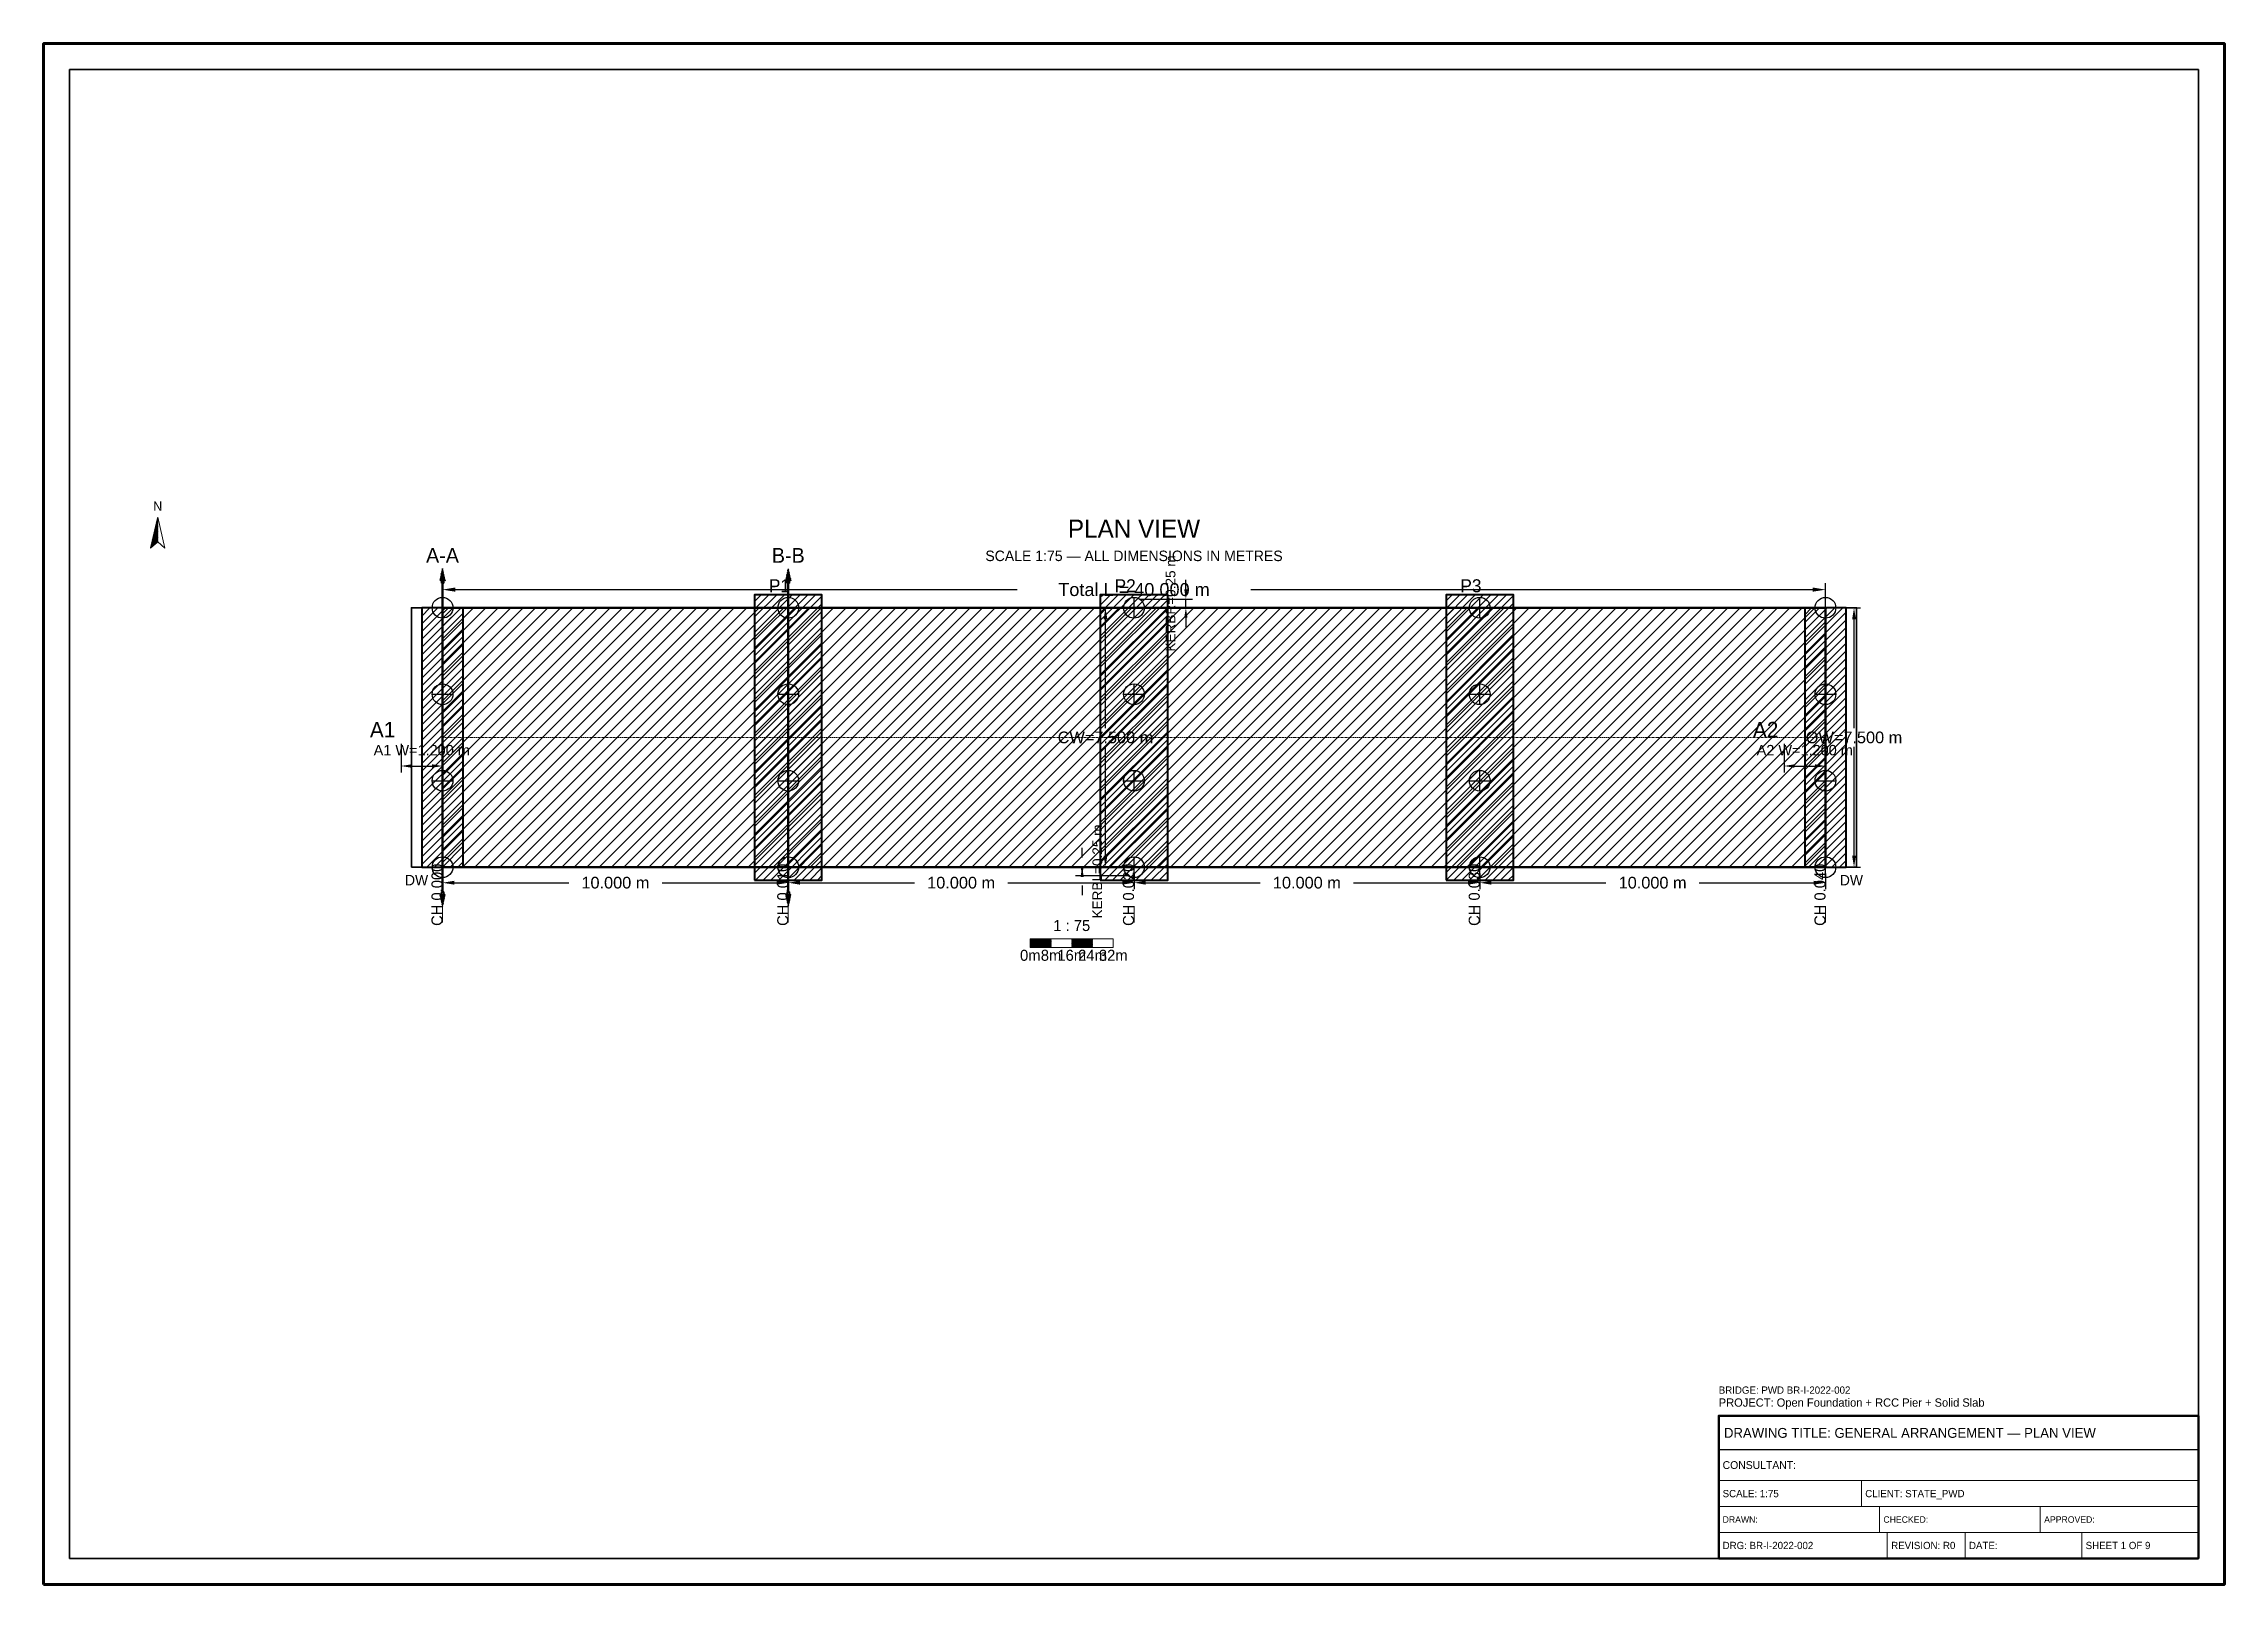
# Model space of a CAD drawing. Header units: metres. Extents: x 0 to 841, y 0 to 594.
import ezdxf
from ezdxf.enums import TextEntityAlignment as Align

# ---------------------------------------------------------------- set-up
doc = ezdxf.new("R2010")
doc.units = ezdxf.units.M
doc.linetypes.add('CENTER', pattern=[1.5, 0.75, -0.25, 0.25, -0.25])
doc.linetypes.add('DASHED', pattern=[0.5, 0.375, -0.125])
for name, color, linetype, lineweight in [('BORDER-INNER', 7, 'Continuous', 35), ('BORDER-OUTER', 7, 'Continuous', 70), ('CIVIL-CHAINAGE', 7, 'Continuous', 18), ('DIM-CHAINAGE', 3, 'Continuous', 18), ('DIM-LINEAR', 3, 'Continuous', 18), ('STRUC-CENTRE', 6, 'CENTER', 18), ('STRUC-HATCHING', 8, 'Continuous', 18), ('STRUC-OUTLINE', 1, 'Continuous', 50), ('STRUC-SECTION', 2, 'Continuous', 35), ('SUB-ABUT', 3, 'Continuous', 35), ('SUB-BEARING', 5, 'Continuous', 25), ('SUB-DIRT-WALL', 3, 'Continuous', 35), ('SUB-PIER', 2, 'Continuous', 35), ('SUPER-DECK', 2, 'Continuous', 50), ('SYM-NORTHARROW', 7, 'Continuous', 18), ('SYM-SCALE', 7, 'Continuous', 13), ('TEXT-GENERAL', 7, 'Continuous', 18), ('TEXT-HEADER', 7, 'Continuous', 25), ('TEXT-SPEC', 7, 'Continuous', 13), ('TEXT-TITLE', 7, 'Continuous', 25), ('TITLEBLK-BOX', 7, 'Continuous', 50), ('TITLEBLK-TEXT', 7, 'Continuous', 18)]:
    doc.layers.add(name, color=color, linetype=linetype, lineweight=lineweight)
doc.styles.add('BRIDGE_STD', font='Arial.ttf')
doc.dimstyles.new('pmb100', dxfattribs={"dimtxt": 2.5, "dimasz": 0.9375, "dimexe": 2.5, "dimexo": 2.5, "dimtad": 0, "dimtih": 1, "dimdec": 0, "dimtxsty": 'BRIDGE_STD', "dimcen": 2.5, "dimazin": 3, "dimtfac": 1, "dimtmove": 0, "dimatfit": 3})

msp = doc.modelspace()

# ---------------------------------------------------------------- hatches: boundary and pattern name
at = {"layer": 'STRUC-HATCHING'}
h = msp.add_hatch(dxfattribs=at)
h.set_pattern_fill('ANSI31', scale=1.06667)
h.paths.add_polyline_path([(153.83, 276.5), (687.17, 276.5), (687.17, 376.5), (153.83, 376.5)])
at = {"layer": 'STRUC-SECTION'}
h = msp.add_hatch(dxfattribs=at)
h.set_pattern_fill('SOLID')
h.paths.add_polyline_path([(152.78, 386.95), (154.88, 386.95), (153.83, 391.75)])
h = msp.add_hatch(dxfattribs=at)
h.set_pattern_fill('SOLID')
h.paths.add_polyline_path([(286.12, 386.95), (288.22, 386.95), (287.17, 391.75)])
h = msp.add_hatch(dxfattribs=at)
h.set_pattern_fill('SOLID')
h.paths.add_polyline_path([(152.78, 266.05), (154.88, 266.05), (153.83, 261.25)])
h = msp.add_hatch(dxfattribs=at)
h.set_pattern_fill('SOLID')
h.paths.add_polyline_path([(286.12, 266.05), (288.22, 266.05), (287.17, 261.25)])
at = {"layer": 'SUB-ABUT'}
h = msp.add_hatch(dxfattribs=at)
h.set_pattern_fill('ANSI31', scale=0.66667)
h.paths.add_polyline_path([(145.83, 276.5), (161.83, 276.5), (161.83, 376.5), (145.83, 376.5)])
h = msp.add_hatch(dxfattribs=at)
h.set_pattern_fill('ANSI31', scale=0.666667)
h.paths.add_polyline_path([(679.17, 276.5), (695.17, 276.5), (695.17, 376.5), (679.17, 376.5)])
at = {"layer": 'SUB-PIER'}
h = msp.add_hatch(dxfattribs=at)
h.set_pattern_fill('ANSI31', scale=0.666667)
h.paths.add_polyline_path([(274.17, 271.5), (300.17, 271.5), (300.17, 381.5), (274.17, 381.5)])
h = msp.add_hatch(dxfattribs=at)
h.set_pattern_fill('ANSI31', scale=0.666667)
h.paths.add_polyline_path([(407.5, 271.5), (433.5, 271.5), (433.5, 381.5), (407.5, 381.5)])
h = msp.add_hatch(dxfattribs=at)
h.set_pattern_fill('ANSI31', scale=0.666667)
h.paths.add_polyline_path([(540.83, 271.5), (566.83, 271.5), (566.83, 381.5), (540.83, 381.5)])
at = {"layer": 'SYM-NORTHARROW'}
h = msp.add_hatch(dxfattribs=at)
h.set_pattern_fill('SOLID')
h.paths.add_polyline_path([(44, 411.5), (41.2, 399.5), (44, 401.9)])
at = {"layer": 'SYM-SCALE'}
h = msp.add_hatch(dxfattribs=at)
h.set_pattern_fill('SOLID')
h.paths.add_polyline_path([(380.5, 245.5), (388.5, 245.5), (388.5, 248.9), (380.5, 248.9)])
h = msp.add_hatch(dxfattribs=at)
h.set_pattern_fill('SOLID')
h.paths.add_polyline_path([(396.5, 245.5), (404.5, 245.5), (404.5, 248.9), (396.5, 248.9)])

# ---------------------------------------------------------------- linework, layer by layer
at = {"layer": 'BORDER-INNER'}
msp.add_lwpolyline([(10, 10), (831, 10), (831, 584), (10, 584), (10, 10)], dxfattribs=at)
at = {"layer": 'BORDER-OUTER'}
msp.add_lwpolyline([(0, 0), (841, 0), (841, 594), (0, 594), (0, 0)], dxfattribs=at)
at = {"layer": 'CIVIL-CHAINAGE'}
for p, q in [((153.83, 261.5), (153.83, 255.12)), ((287.17, 261.5), (287.17, 255.12)), ((420.5, 261.5), (420.5, 255.12)), ((553.83, 261.5), (553.83, 255.12)), ((687.17, 261.5), (687.17, 255.12))]:
    msp.add_line(p, q, dxfattribs=at)
at = {"layer": 'STRUC-CENTRE'}
msp.add_line((153.83, 326.5), (687.17, 326.5), dxfattribs=at)
at = {"layer": 'STRUC-OUTLINE', "lineweight": 50}
msp.add_lwpolyline([(153.83, 276.5), (153.83, 376.5), (687.17, 376.5), (687.17, 276.5), (153.83, 276.5)], dxfattribs=at)
at = {"layer": 'STRUC-SECTION', "color": 1, "linetype": 'DASHED', "lineweight": 50}
for p, q in [((153.83, 386.5), (153.83, 266.5)), ((287.17, 386.5), (287.17, 266.5))]:
    msp.add_line(p, q, dxfattribs=at)
at = {"layer": 'STRUC-SECTION', "color": 1}
for points in [[(153.38, 386.05), (154.28, 386.05), (154.28, 386.95), (153.38, 386.95), (153.38, 386.05)], [(286.72, 386.05), (287.62, 386.05), (287.62, 386.95), (286.72, 386.95), (286.72, 386.05)], [(153.38, 266.05), (154.28, 266.05), (154.28, 266.95), (153.38, 266.95), (153.38, 266.05)], [(286.72, 266.05), (287.62, 266.05), (287.62, 266.95), (286.72, 266.95), (286.72, 266.05)]]:
    msp.add_lwpolyline(points, dxfattribs=at)
at = {"layer": 'SUB-ABUT', "lineweight": 40}
for points in [[(145.83, 276.5), (161.83, 276.5), (161.83, 376.5), (145.83, 376.5), (145.83, 276.5)], [(679.17, 276.5), (695.17, 276.5), (695.17, 376.5), (679.17, 376.5), (679.17, 276.5)]]:
    msp.add_lwpolyline(points, dxfattribs=at)
at = {"layer": 'SUB-BEARING'}
for p, q in [((153.83, 372.5), (153.83, 380.5)), ((287.17, 372.5), (287.17, 380.5)), ((420.5, 372.5), (420.5, 380.5)), ((553.83, 372.5), (553.83, 380.5)), ((687.17, 372.5), (687.17, 380.5)), ((149.83, 376.5), (157.83, 376.5)), ((283.17, 376.5), (291.17, 376.5)), ((416.5, 376.5), (424.5, 376.5)), ((549.83, 376.5), (557.83, 376.5)), ((683.17, 376.5), (691.17, 376.5)), ((153.83, 339.17), (153.83, 347.17)), ((287.17, 339.17), (287.17, 347.17)), ((420.5, 339.17), (420.5, 347.17)), ((553.83, 339.17), (553.83, 347.17)), ((687.17, 339.17), (687.17, 347.17)), ((149.83, 343.17), (157.83, 343.17)), ((283.17, 343.17), (291.17, 343.17)), ((416.5, 343.17), (424.5, 343.17)), ((549.83, 343.17), (557.83, 343.17)), ((683.17, 343.17), (691.17, 343.17)), ((153.83, 305.83), (153.83, 313.83)), ((287.17, 305.83), (287.17, 313.83)), ((420.5, 305.83), (420.5, 313.83)), ((553.83, 305.83), (553.83, 313.83)), ((687.17, 305.83), (687.17, 313.83)), ((149.83, 309.83), (157.83, 309.83)), ((283.17, 309.83), (291.17, 309.83)), ((416.5, 309.83), (424.5, 309.83)), ((549.83, 309.83), (557.83, 309.83)), ((683.17, 309.83), (691.17, 309.83)), ((153.83, 272.5), (153.83, 280.5)), ((287.17, 272.5), (287.17, 280.5)), ((420.5, 272.5), (420.5, 280.5)), ((553.83, 272.5), (553.83, 280.5)), ((687.17, 272.5), (687.17, 280.5)), ((149.83, 276.5), (157.83, 276.5)), ((283.17, 276.5), (291.17, 276.5)), ((416.5, 276.5), (424.5, 276.5)), ((549.83, 276.5), (557.83, 276.5)), ((683.17, 276.5), (691.17, 276.5))]:
    msp.add_line(p, q, dxfattribs=at)
for centre in [(153.83, 376.5), (287.17, 376.5), (420.5, 376.5), (553.83, 376.5), (687.17, 376.5), (153.83, 343.17), (287.17, 343.17), (420.5, 343.17), (553.83, 343.17), (687.17, 343.17), (153.83, 309.83), (287.17, 309.83), (420.5, 309.83), (553.83, 309.83), (687.17, 309.83), (153.83, 276.5), (287.17, 276.5), (420.5, 276.5), (553.83, 276.5), (687.17, 276.5)]:
    msp.add_circle(centre, 4, dxfattribs=at)
at = {"layer": 'SUB-DIRT-WALL', "lineweight": 35}
for points in [[(141.83, 276.5), (145.83, 276.5), (145.83, 376.5), (141.83, 376.5), (141.83, 276.5)], [(695.17, 276.5), (699.17, 276.5), (699.17, 376.5), (695.17, 376.5), (695.17, 276.5)]]:
    msp.add_lwpolyline(points, dxfattribs=at)
at = {"layer": 'SUB-PIER', "lineweight": 40}
for points in [[(274.17, 271.5), (300.17, 271.5), (300.17, 381.5), (274.17, 381.5), (274.17, 271.5)], [(407.5, 271.5), (433.5, 271.5), (433.5, 381.5), (407.5, 381.5), (407.5, 271.5)], [(540.83, 271.5), (566.83, 271.5), (566.83, 381.5), (540.83, 381.5), (540.83, 271.5)]]:
    msp.add_lwpolyline(points, dxfattribs=at)
at = {"layer": 'SUPER-DECK', "lineweight": 30}
msp.add_lwpolyline([(153.83, 276.5), (153.83, 376.5), (687.17, 376.5), (687.17, 276.5), (153.83, 276.5)], dxfattribs=at)
at = {"layer": 'SYM-NORTHARROW'}
msp.add_lwpolyline([(44, 411.5), (41.2, 399.5), (44, 401.9), (46.8, 399.5), (44, 411.5)], dxfattribs=at)
at = {"layer": 'SYM-SCALE'}
msp.add_lwpolyline([(380.5, 245.5), (412.5, 245.5), (412.5, 248.9), (380.5, 248.9), (380.5, 245.5)], dxfattribs=at)
at = {"layer": 'TITLEBLK-BOX', "lineweight": 50}
msp.add_lwpolyline([(646, 10), (831, 10), (831, 65), (646, 65), (646, 10)], dxfattribs=at)
at = {"layer": 'TITLEBLK-BOX', "lineweight": 30}
msp.add_lwpolyline([(646, 52), (831, 52), (831, 65), (646, 65), (646, 52)], dxfattribs=at)
at = {"layer": 'TITLEBLK-BOX', "lineweight": 18}
for points in [[(646, 40), (831, 40), (831, 52), (646, 52), (646, 40)], [(646, 30), (701, 30), (701, 40), (646, 40), (646, 30)], [(701, 30), (831, 30), (831, 40), (701, 40), (701, 30)], [(646, 20), (708, 20), (708, 30), (646, 30), (646, 20)], [(708, 20), (770, 20), (770, 30), (708, 30), (708, 20)], [(770, 20), (831, 20), (831, 30), (770, 30), (770, 20)], [(646, 10), (711, 10), (711, 20), (646, 20), (646, 10)], [(711, 10), (741, 10), (741, 20), (711, 20), (711, 10)], [(741, 10), (786, 10), (786, 20), (741, 20), (741, 10)], [(786, 10), (831, 10), (831, 20), (786, 20), (786, 10)]]:
    msp.add_lwpolyline(points, dxfattribs=at)

# ---------------------------------------------------------------- texts
at = {"layer": 'DIM-CHAINAGE'}
for s, p in [('CH 0.000', (153.83, 253.85)), ('CH 0.010', (287.17, 253.85)), ('CH 0.020', (420.5, 253.85)), ('CH 0.030', (553.83, 253.85)), ('CH 0.040', (687.17, 253.85))]:
    msp.add_text(s, height=4.25, rotation=90, dxfattribs=at).set_placement(p)
at = {"layer": 'SYM-NORTHARROW'}
msp.add_text('N', height=3.6, dxfattribs=at).set_placement((44, 413.9), align=Align.CENTER)
at = {"layer": 'TEXT-GENERAL'}
for s, height, p in [('P1', 5, (279.67, 382.5)), ('P2', 5, (413, 382.5)), ('P3', 5, (546.33, 382.5)), ('A1', 6, (125.83, 326.5)), ('A2', 6, (659.17, 326.5))]:
    msp.add_text(s, height=height, dxfattribs=at).set_placement(p)
for s, p in [('1 : 75', (396.5, 251.88)), ('0m', (380.5, 240.4)), ('8m', (388.5, 240.4)), ('16m', (396.5, 240.4)), ('24m', (404.5, 240.4)), ('32m', (412.5, 240.4))]:
    msp.add_text(s, height=4.25, dxfattribs=at).set_placement(p, align=Align.CENTER)
at = {"layer": 'TEXT-HEADER'}
msp.add_text('PLAN VIEW', height=7, dxfattribs=at).set_placement((420.5, 403.5), align=Align.CENTER)
at = {"layer": 'TEXT-HEADER', "color": 1}
for s, p in [('A-A', (153.83, 393.85)), ('B-B', (287.17, 393.85))]:
    msp.add_text(s, height=5.7, dxfattribs=at).set_placement(p, align=Align.CENTER)
at = {"layer": 'TEXT-SPEC', "color": 8}
msp.add_text('SCALE 1:75 — ALL DIMENSIONS IN METRES', height=4.05, dxfattribs=at).set_placement((420.5, 394.5), align=Align.CENTER)
at = {"layer": 'TEXT-SPEC'}
for p in [(143.83, 269.5), (697.17, 269.5)]:
    msp.add_text('DW', height=4, dxfattribs=at).set_placement(p, align=Align.CENTER)
at = {"layer": 'TEXT-TITLE'}
for s, height, p in [('PROJECT: Open Foundation + RCC Pier + Solid Slab', 3.2, (646, 68.5)), ('DRAWING TITLE: GENERAL ARRANGEMENT — PLAN VIEW', 3.8, (648, 56.5))]:
    msp.add_text(s, height=height, dxfattribs=at).set_placement(p)
at = {"layer": 'TITLEBLK-TEXT'}
for s, height, p in [('BRIDGE: PWD BR-I-2022-002', 2.8, (646, 73.5)), ('CONSULTANT: ', 3, (647.5, 44.5)), ('SCALE: 1:75', 2.8, (647.5, 33.6)), ('CLIENT: STATE_PWD', 2.8, (702.5, 33.6)), ('DRAWN: ', 2.5, (647.5, 23.75)), ('CHECKED: ', 2.5, (709.5, 23.75)), ('APPROVED: ', 2.5, (771.5, 23.75)), ('DRG: BR-I-2022-002', 2.8, (647.5, 13.6)), ('REVISION: R0', 2.8, (712.5, 13.6)), ('DATE: ', 2.8, (742.5, 13.6)), ('SHEET 1 OF 9', 2.8, (787.5, 13.6))]:
    msp.add_text(s, height=height, dxfattribs=at).set_placement(p)

# ---------------------------------------------------------------- dimensions: what is measured, and where the dimension line sits
at = {"layer": 'DIM-LINEAR'}
for base, p1, p2, text, override in [((153.83, 383.5), (153.83, 376.5), (687.17, 376.5), 'Total L = 40.000 m', {"dimtxt": 5, "dimasz": 5, "dimgap": 2, "dimclrt": 3}), ((137.83, 315.5), (137.83, 326.5), (153.83, 326.5), 'A1 W=1.200 m', {"dimtxt": 4, "dimasz": 4, "dimgap": 1.6, "dimclrt": 3}), ((671.17, 315.5), (671.17, 326.5), (687.17, 326.5), 'A2 W=1.200 m', {"dimtxt": 4, "dimasz": 4, "dimgap": 1.6, "dimclrt": 3}), ((153.83, 270.5), (153.83, 276.5), (287.17, 276.5), '10.000 m', {"dimtxt": 4.5, "dimasz": 4.5, "dimgap": 1.8, "dimclrt": 3}), ((287.17, 270.5), (287.17, 276.5), (420.5, 276.5), '10.000 m', {"dimtxt": 4.5, "dimasz": 4.5, "dimgap": 1.8, "dimclrt": 3}), ((420.5, 270.5), (420.5, 276.5), (553.83, 276.5), '10.000 m', {"dimtxt": 4.5, "dimasz": 4.5, "dimgap": 1.8, "dimclrt": 3}), ((553.83, 270.5), (553.83, 276.5), (687.17, 276.5), '10.000 m', {"dimtxt": 4.5, "dimasz": 4.5, "dimgap": 1.8, "dimclrt": 3})]:
    msp.add_linear_dim(base=base, p1=p1, p2=p2, text=text, dimstyle='pmb100', override=override, dxfattribs=at).render()
for base, p1, p2, text, override in [((440.5, 376.5), (420.5, 376.5), (420.5, 379.83), 'KERBR=0.25 m', {"dimtxt": 3.75, "dimasz": 3.75, "dimgap": 1.5, "dimclrt": 3}), ((409.5, 276.5), (420.5, 276.5), (420.5, 376.5), 'CW=7.500 m', {"dimtxt": 4.5, "dimasz": 4.5, "dimgap": 1.8, "dimclrt": 3}), ((698.17, 276.5), (687.17, 276.5), (687.17, 376.5), 'OW=7.500 m', {"dimtxt": 4.5, "dimasz": 4.5, "dimgap": 1.8, "dimclrt": 3}), ((400.5, 276.5), (420.5, 276.5), (420.5, 273.17), 'KERBL=0.25 m', {"dimtxt": 3.75, "dimasz": 3.75, "dimgap": 1.5, "dimclrt": 3})]:
    msp.add_linear_dim(base=base, p1=p1, p2=p2, angle=90, text=text, dimstyle='pmb100', override=override, dxfattribs=at).render()

doc.saveas('drawing.dxf')
